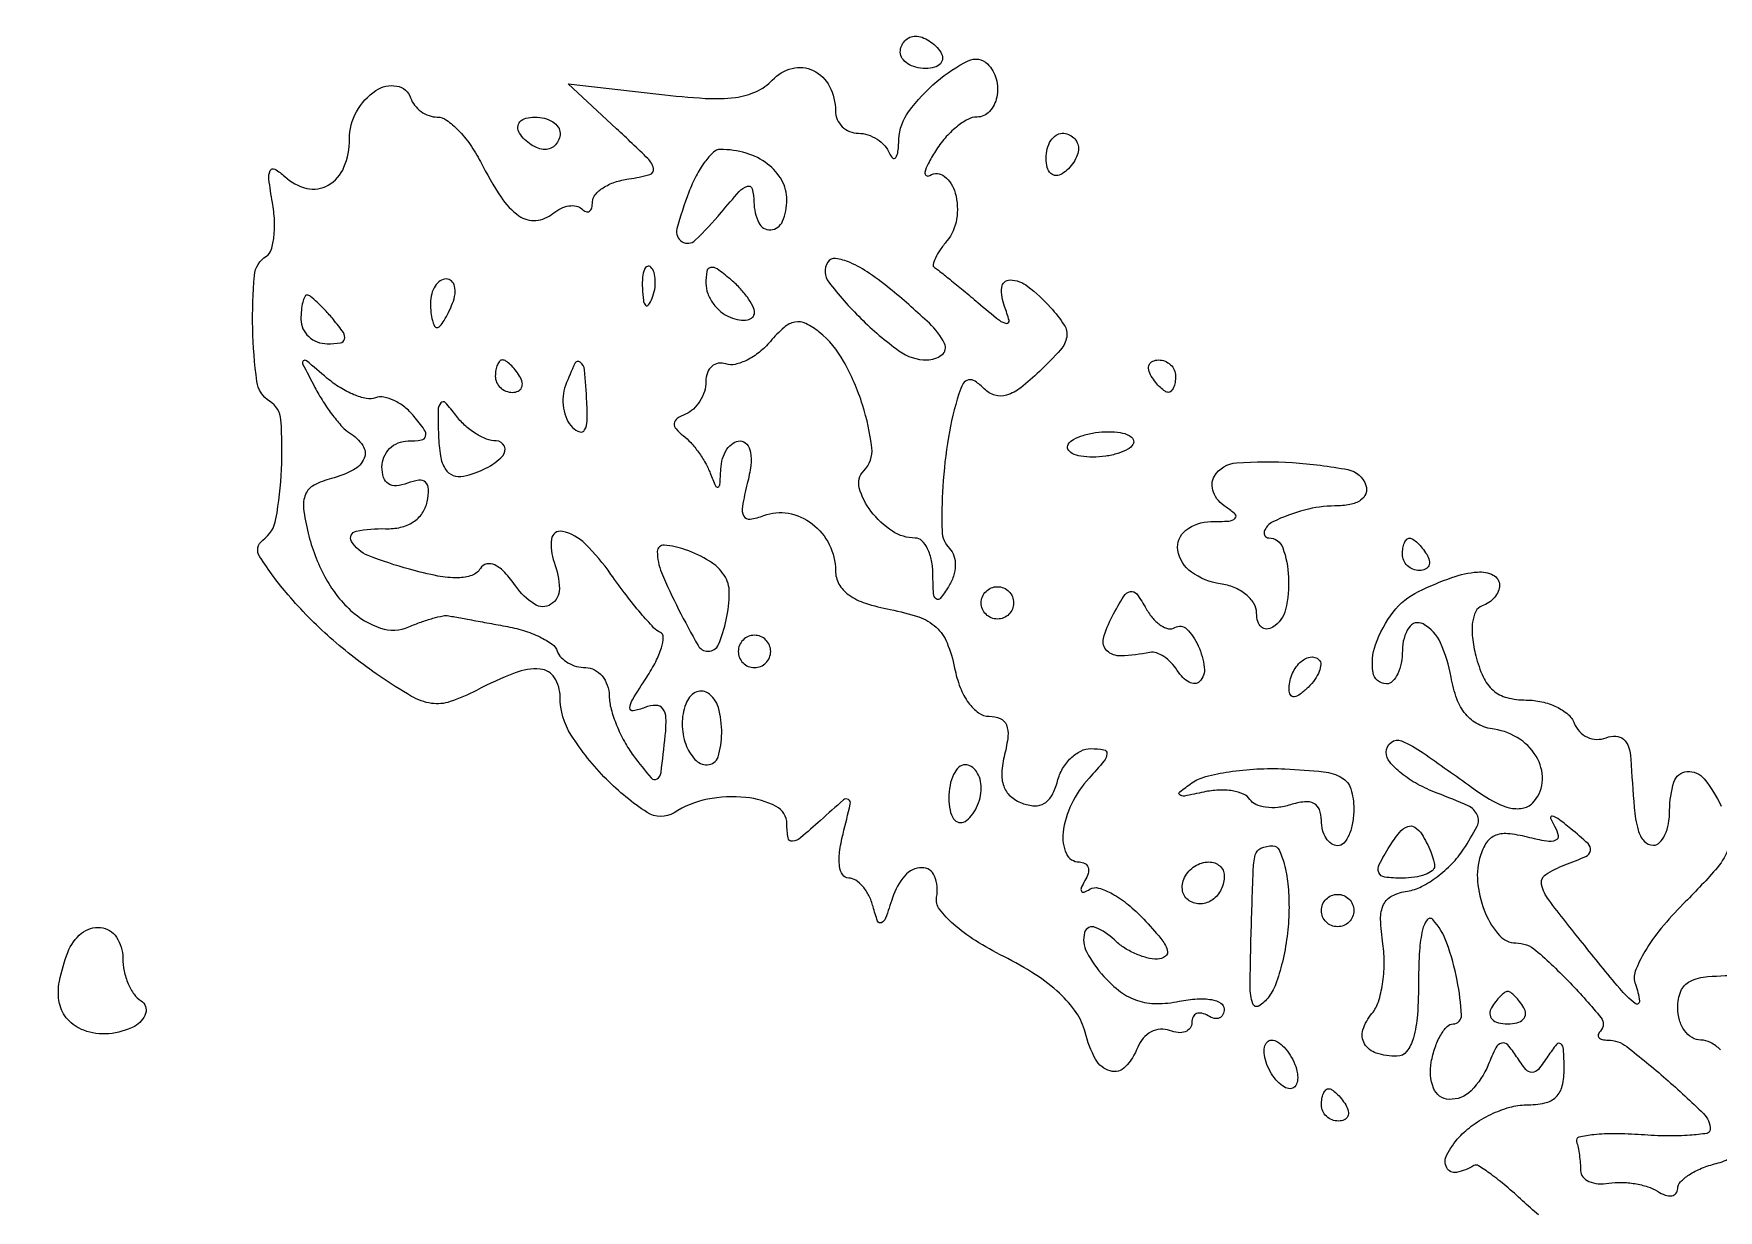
# Model space of a CAD drawing. Extents: x 0 to 4160, y 0 to 3120.
# Drawn here: x 397.5 to 501.5, y 2920.5 to 2993.1 of the extents above; entities that cross this region are included whole.
import ezdxf

# ---------------------------------------------------------------- set-up
doc = ezdxf.new("R2010")
doc.units = 0

msp = doc.modelspace()

# ---------------------------------------------------------------- linework, layer by layer
for points in [[(4159.499279, 606.274193, 0.000001), (4159.667734, 974.478125, 0.000057)], [(757.647081, 3119.740147, 0.000002), (520.492565, 3119.487217, 0.4139)], [(1964.75, 0.149832, 0.000016), (2717.930904, 0.232101, 0.000028), (3351.473438, 0.357111)], [(490.411793, 2920.209282, -0.018227), (489.419436, 2921.075686, 0.012417), (488.400065, 2921.986757, 0.019344), (487.473703, 2922.71442, 0.014247), (486.695209, 2923.245494, 0.284222), (486.419436, 2923.25, -0.08382), (485.341619, 2922.831642, -0.334179), (484.740048, 2923.116336, -0.246577), (484.739854, 2923.911039, -0.063159), (485.5, 2925, -0.05554), (486.365327, 2925.765508, -0.041195), (487.467142, 2926.4125, -0.042002), (488.624949, 2926.854474, -0.070292), (489.654988, 2927, 0.051457), (490.78588, 2927.116693, 0.141522), (491.487822, 2927.488238, 0.146704), (491.86871, 2928.166834, 0.056797), (491.984687, 2929.25, 0.011338), (491.949322, 2930.449281, 0.222344), (491.779918, 2930.767092, 0.405719), (491.515671, 2930.733257, 0.022927), (490.984687, 2930, -0.025482), (490.394864, 2929.194186, -0.222448), (490.006131, 2929.006302, -0.229776), (489.621013, 2929.187261, -0.027148), (489.051352, 2929.975928, 0.035265), (488.507228, 2930.704065, 0.292117), (488.129805, 2930.816742, 0.209823), (487.775698, 2930.523325, 0.019982), (487.301352, 2929.475928, -0.099569), (486.240764, 2927.870371, -0.211767), (484.88157, 2927.341358, -0.298833), (483.9216, 2928.03684, -0.138867), (483.781752, 2929.63864, -0.034781), (484.020728, 2930.542734, -0.048198), (484.365657, 2931.306351, -0.058131), (484.757348, 2931.836049, -0.207385), (485.135629, 2932, 0.429667), (485.64815, 2932.540145, 0.035303), (485.382514, 2934.68801, 0.037419), (484.747694, 2936.995879, 0.100019), (483.870892, 2938.45, 0.474471), (483.530877, 2938.430524, 0.100171), (483.245792, 2937.805398, 0.041375), (483.057076, 2936.517455, 0.015698), (483, 2934.7, -0.016978), (482.927266, 2932.558551, -0.052178), (482.679078, 2931.13125, -0.093633), (482.261504, 2930.295055, -0.234388), (481.666667, 2930, -0.075731), (480.390028, 2930.194477, -0.187383), (479.662066, 2930.774554, -0.212312), (479.567901, 2931.634236, -0.096148), (480.12352, 2932.648832, 0.095849), (480.518079, 2933.368311, 0.038894), (480.776997, 2934.460594, 0.036663), (480.879522, 2935.71259, 0.038555), (480.794784, 2936.94487, -0.028263), (480.658211, 2938.471591, -0.11785), (480.842112, 2939.369974, -0.170537), (481.36628, 2939.90585, -0.077254), (482.315341, 2940.204029, 0.081373), (483.173491, 2940.481385, 0.041263), (484.139433, 2941.083585, 0.039568), (485.057579, 2941.887312, 0.047226), (485.779048, 2942.782644, 0.026587), (486.612028, 2944.201933, 0.233637), (486.625137, 2944.909274, 0.179238), (486.06225, 2945.461216, 0.014988), (484.143647, 2946.251881, -0.034855), (482.940366, 2946.804614, -0.044196), (481.923446, 2947.483473, -0.050568), (481.215053, 2948.181473, -0.17468), (481, 2948.778255, -0.233375), (481.299994, 2949.385979, -0.266858), (481.935249, 2949.47042, -0.054533), (483.28064, 2948.738275, -0.005503), (486.256866, 2946.621007, 0.026512), (487.554713, 2945.777496, 0.067473), (488.591926, 2945.352873, 0.104678), (489.409126, 2945.315882, 0.156775), (490.039648, 2945.639648, 0.173376), (490.634094, 2946.895613, 0.14561), (490.353775, 2948.349513, 0.124695), (489.258356, 2949.579077, 0.113739), (487.671879, 2950.191529, -0.083665), (486.673195, 2950.510176, -0.101461), (485.909107, 2951.125574, -0.085683), (485.362123, 2952.081806, -0.044222), (485.006431, 2953.417502, 0.063533), (484.355819, 2955.52998, 0.161163), (483.280275, 2956.695572, 0.399043), (482.396324, 2956.466672, 0.140424), (482, 2955.083333, -0.045473), (481.927326, 2954.285895, -0.065379), (481.709713, 2953.611979, -0.085381), (481.389361, 2953.156791, -0.199378), (481.01179, 2953, -0.369198), (480.186742, 2953.705358, -0.123483), (480.340314, 2955.414279, -0.080491), (481.432789, 2957.433283, -0.116794), (483, 2958.704896, -0.026135), (485.062184, 2959.569133, -0.067364), (486.638297, 2959.905183, -0.135677), (487.610293, 2959.714049, -0.284019), (488, 2959.083333, -0.105356), (487.919623, 2958.706111, -0.070311), (487.684077, 2958.33063, -0.066196), (487.335631, 2958.01378, -0.071118), (486.924517, 2957.808172, 0.198051), (486.534797, 2957.4713, 0.085365), (486.330323, 2956.802348, 0.060453), (486.325095, 2955.863408, 0.03269), (486.532925, 2954.724839, 0.045589), (486.988217, 2953.42544, 0.106065), (487.600847, 2952.601709, 0.117341), (488.453893, 2952.150675, 0.063273), (489.639793, 2952, -0.055043), (490.607434, 2951.893152, -0.057581), (491.512986, 2951.577923, -0.064144), (492.225192, 2951.113205, -0.125183), (492.614144, 2950.563142, 0.097642), (492.932703, 2950.056244, 0.097606), (493.419866, 2949.708117, 0.098266), (493.999793, 2949.572355, 0.100452), (494.582759, 2949.670131, -0.102601), (495.181873, 2949.767998, -0.168776), (495.654344, 2949.580949, -0.139197), (495.969182, 2949.103343, -0.062335), (496.106299, 2948.356989, 0.005817), (496.312598, 2945.363832, 0.043915), (496.549745, 2943.967438, 0.121695), (496.920772, 2943.285357, 0.212327), (497.5, 2943.032254, 0.201154), (497.88218, 2943.19541, 0.083879), (498.20625, 2943.666134, 0.064305), (498.426491, 2944.360528, 0.044705), (498.5, 2945.181048, -0.075896), (498.767925, 2946.935963, -0.304749), (499.57213, 2947.581223, -0.249599), (500.634584, 2947.126199, -0.060687), (501.675393, 2945.450203, -0.056235)], [(502.096612, 2942.759903, -0.090453), (501.335789, 2941.516932, -0.013929), (499.33883, 2939.405497, 0.024301), (497.977416, 2937.904904, 0.037652), (496.97161, 2936.474808, 0.043944), (496.380288, 2935.250197, 0.184146), (496.382052, 2934.446771, -0.061521), (496.639609, 2933.410121, -0.668244), (496.372372, 2933.2595, -0.053303), (495.415625, 2934.189922, -0.003974), (493.111078, 2937.011403, -0.005718), (491.037213, 2939.653365, -0.108693), (490.595082, 2940.598542, -0.313192), (490.847905, 2941.220613, -0.055914), (492.031627, 2941.815996, 0.015534), (493.331696, 2942.343385, 0.253484), (493.609765, 2942.703272, 0.252271), (493.460848, 2943.133962, 0.015403), (492.395955, 2944.054594, 0.009814), (491.597153, 2944.677675, 0.122949), (491.24658, 2944.825127, 0.579818), (491.14836, 2944.702006, 0.040989), (491.39183, 2944.209918, -0.082359), (491.619661, 2943.634568, -0.364861), (491.461937, 2943.336727, -0.140926), (490.910894, 2943.27917, -0.017494), (489.71984, 2943.53418, 0.038933), (488.489271, 2943.74298, 0.128198), (487.683611, 2943.609031, 0.157056), (487.141187, 2943.122309, 0.068137), (486.766813, 2942.216295, 0.095269), (486.658825, 2940.577848, 0.070377), (487.135255, 2938.820001, 0.078728), (487.993386, 2937.458309, 0.216108), (489.004236, 2937, -0.180594), (490.244746, 2936.536837, -0.022757), (492.355303, 2934.530132, -0.019625), (494.267552, 2932.375478, -0.385569), (494.227273, 2931.560606, 0.118212), (494.096687, 2931.347647, 0.255852), (494.131159, 2931.164678, 0.167002), (494.334477, 2931.039276, 0.055486), (494.687311, 2931, -0.166564), (495.847428, 2930.602504, -0.014775), (498.267108, 2928.606505, -0.013575), (500.580955, 2926.466281, -0.201984), (501, 2925.47128, -0.370395), (500.801364, 2925.239926, -0.019341), (499.751562, 2925.120566, -0.022923), (498.379503, 2925.081182, -0.013735), (496.75, 2925.153922, 0.015723), (495.137425, 2925.219482, 0.028678), (493.821875, 2925.156089, 0.032366), (492.89676, 2924.997096, 0.442282), (492.75, 2924.730391, -0.032792), (492.84605, 2924.375369, -0.015036), (492.926562, 2923.902338, -0.014818), (492.981747, 2923.397527, -0.019816), (493, 2922.937142, 0.175109), (493.137964, 2922.555283, 0.115639), (493.514063, 2922.271069, 0.087182), (494.080473, 2922.130684, 0.058086), (494.75, 2922.162183, -0.047028), (495.511684, 2922.214874, -0.03476), (496.353125, 2922.135195, -0.035473), (497.144636, 2921.94584, -0.063705), (497.75, 2921.666025, 0.054649), (498.229216, 2921.433931, 0.119133), (498.632812, 2921.391525, 0.190961), (498.895311, 2921.538299, 0.172578), (499, 2921.832575, -0.194873), (499.164843, 2922.239463, -0.056148), (499.699274, 2922.679449, -0.047385), (500.4692, 2923.082139, -0.035338), (501.380508, 2923.380653, 0.066588), (502.330063, 2923.758691, 0.054994)], [(501.632214, 2930.408235, 0.069881), (501.028038, 2930.850414, 0.123691), (500.432612, 2931, -0.138398), (499.886303, 2931.154169, -0.100111), (499.42083, 2931.5875, -0.085796), (499.107421, 2932.235624, -0.069923), (499, 2933, -0.094959), (499.195784, 2934.021586, -0.184152), (499.75, 2934.625, -0.098846), (500.849164, 2934.925179, -0.017388), (503, 2935, 0.023598)]]:
    msp.add_lwpolyline(points, format="xyb")
for points in [[(453.5, 2992, -0.139169), (453.607943, 2991.620352, -0.191142), (453.478525, 2991.29375, -0.138808), (453.110654, 2991.073267, -0.066118), (452.559017, 2991, -0.062283), (451.962904, 2991.074545, -0.080552), (451.457961, 2991.29375, -0.097988), (451.120018, 2991.618621, -0.153634), (451, 2992, -0.092995), (451.071618, 2992.381732, -0.096318), (451.276414, 2992.70625, -0.099231), (451.581949, 2992.923444, -0.105429), (451.940983, 2993, -0.089642), (452.346558, 2992.926698, -0.053229), (452.7871, 2992.70625, -0.051032), (453.193797, 2992.382515, -0.06081)], [(447, 2988.377555, 0.101936), (447.108295, 2987.851884, 0.098581), (447.416146, 2987.404657, 0.097236), (447.875952, 2987.105021, 0.096214), (448.416667, 2987, -0.080074), (448.995939, 2986.906632, -0.064399), (449.565351, 2986.632812, -0.065245), (450.039141, 2986.227909, -0.087674), (450.337719, 2985.75, 0.115515), (450.534608, 2985.470406, 0.457191), (450.717133, 2985.494341, 0.115052), (450.860057, 2985.881458, 0.021908), (450.921053, 2986.63499, -0.151564), (451.517319, 2988.332482, -0.056935), (453.258887, 2990.193013, -0.060714), (455.200484, 2991.474504, -0.322398), (456.385381, 2991.281285, -0.131654), (456.919906, 2990.355456, -0.114456), (456.957936, 2989.233193, -0.135966), (456.511956, 2988.342734, -0.212149), (455.740547, 2988, 0.125619), (455.164792, 2987.853029, 0.046431), (454.464961, 2987.381761, 0.042361), (453.762708, 2986.700647, 0.03946), (453.166722, 2985.895357, 0.018379), (452.722052, 2985.121407, 0.064915), (452.523103, 2984.584879, 0.317084), (452.602416, 2984.391195, 0.287985), (452.821391, 2984.389613, -0.31877), (453.737743, 2984.331255, -0.160097), (454.397823, 2983.307136, -0.102743), (454.479184, 2981.689527, -0.135371), (453.874752, 2980.349086, 0.02361), (453.45844, 2979.796324, 0.039842), (453.170973, 2979.29269, 0.049924), (453.031548, 2978.897602, 0.328067), (453.107499, 2978.715177, -0.032287), (453.358402, 2978.541, -0.002047), (454.058282, 2977.980256, -0.003001), (454.886119, 2977.303155, -0.002227), (455.793034, 2976.54541, 0.005705), (457.117776, 2975.454122, 0.134046), (457.558978, 2975.261754, 0.537256), (457.7158, 2975.437187, 0.027466), (457.436046, 2976.306067, -0.11219), (457.267241, 2977.478781, -0.397463), (457.781186, 2977.942132, -0.162385), (458.884129, 2977.545868, -0.042114), (460.282159, 2976.240712, -0.038561), (461.121566, 2975.155748, -0.190767), (461.275343, 2974.413886, -0.140806), (460.896661, 2973.634705, -0.018093), (459.592542, 2972.285316, -0.025968), (458.440632, 2971.286468, -0.08948), (457.568926, 2970.828269, -0.148748), (456.847241, 2970.820959, -0.125705), (456.188179, 2971.211821, 0.044766), (455.626366, 2971.68113, 0.20061), (455.215903, 2971.768828, 0.219686), (454.889662, 2971.536919, 0.053664), (454.618036, 2970.917217, 0.035313), (453.973117, 2968.226829, 0.026083), (453.629236, 2965.183591, 0.021062), (453.579102, 2962.4367, 0.192717), (454.040376, 2961.359624, -0.121121), (454.31485, 2960.906195, -0.083046), (454.397689, 2960.307751, -0.07293), (454.280669, 2959.641095, -0.061179), (453.973672, 2958.991641, -0.02442), (453.473343, 2958.279737, -0.416554), (453.216276, 2958.248748, -0.215461), (453.050322, 2958.569908, -0.011427), (453.015313, 2959.75, 0.045635), (452.930633, 2960.611213, 0.065276), (452.689766, 2961.339063, 0.084953), (452.339116, 2961.830801, 0.197989), (451.928571, 2962, -0.147363), (450.514522, 2962.426009, -0.082935), (449.192452, 2963.659455, -0.095727), (448.472165, 2965.09984, -0.270906), (448.74642, 2966.14642, 0.229055), (449.243978, 2967.575422, 0.048729), (448.672403, 2970.222474, 0.049163), (447.503319, 2972.924934, 0.095762), (446, 2974.718904, 0.056707), (445.16764, 2975.251347, 0.162528), (444.496054, 2975.341576, 0.135699), (443.827273, 2975.01153, 0.035053), (442.980051, 2974.142221, -0.047567), (442.307447, 2973.485725, -0.052924), (441.545259, 2972.994529, -0.059956), (440.811295, 2972.729146, -0.138101), (440.230051, 2972.75665, 0.12064), (439.761705, 2972.794967, 0.142608), (439.361327, 2972.605599, 0.12679), (439.093319, 2972.208306, 0.085515), (439, 2971.666667, -0.075915), (438.906642, 2971.055324, -0.063562), (438.632812, 2970.458301, -0.065342), (438.227949, 2969.965235, -0.092097), (437.75, 2969.659464, 0.053897), (437.229029, 2969.379471, 0.217842), (437.047868, 2969.07791, 0.211757), (437.155232, 2968.737307, 0.051032), (437.600056, 2968.326131, -0.049024), (438.062885, 2967.901736, -0.026947), (438.544701, 2967.302051, -0.026611), (438.972163, 2966.63478, -0.038221), (439.271109, 2966, 0.010258), (439.586343, 2965.220374, 0.403256), (439.743056, 2965.154225, 0.289553), (439.864413, 2965.317253, 0.007783), (439.921053, 2966.25, -0.061023), (440.033837, 2966.919157, -0.076969), (440.302404, 2967.485938, -0.092752), (440.679415, 2967.86619, -0.152339), (441.108408, 2968, -0.222795), (441.519094, 2967.807444, -0.131894), (441.749947, 2967.306283, -0.074308), (441.767256, 2966.483939, -0.02966), (441.557611, 2965.373519, 0.016493), (441.250937, 2963.955031, 0.165077), (441.338721, 2963.363246, 0.322176), (441.724635, 2963.165768, 0.05406), (442.575951, 2963.390772, -0.137839), (444.094558, 2963.531577, -0.119066), (445.561914, 2962.878914, -0.113386), (446.620999, 2961.594291, -0.116436), (447, 2959.988846, 0.129003), (447.216174, 2959.16493, 0.11046), (447.818084, 2958.496667, 0.076414), (448.855922, 2957.975953, 0.031774), (450.379543, 2957.588576, -0.035241), (452.138915, 2957.128265, -0.103149), (453.213853, 2956.495664, -0.112762), (453.89209, 2955.522623, -0.046723), (454.354543, 2953.977285, 0.042165), (454.701149, 2952.779486, 0.064377), (455.213959, 2951.828468, 0.082069), (455.83219, 2951.212066, 0.156291), (456.494052, 2951, -0.10396), (457.170845, 2950.857744, -0.195999), (457.552879, 2950.463251, -0.124453), (457.648352, 2949.75839, -0.033238), (457.444661, 2948.635535, 0.044662), (457.268021, 2947.517086, 0.103005), (457.384482, 2946.677983, 0.12728), (457.800334, 2946.065409, 0.088932), (458.51815, 2945.631409, 0.080786), (459.294325, 2945.469876, 0.151376), (459.908736, 2945.631029, 0.133472), (460.375184, 2946.133295, 0.056883), (460.709172, 2946.995874, -0.067502), (461.024595, 2947.761966, -0.068698), (461.531203, 2948.411288, -0.075314), (462.144381, 2948.849702, -0.118137), (462.771619, 2949, -0.042303), (463.56086, 2948.933106, -0.383663), (463.757924, 2948.683855, -0.158916), (463.58004, 2948.237049, -0.010371), (462.654988, 2947.171259, 0.070207), (461.564914, 2945.562001, 0.08532), (461.053595, 2943.816534, 0.13475), (461.253423, 2942.521926, 0.295628), (462.059017, 2942, -0.132745), (462.403738, 2941.906838, -0.19028), (462.59735, 2941.660863, -0.143226), (462.599686, 2941.287383, -0.068937), (462.404508, 2940.845492, 0.030958), (462.176704, 2940.420122, 0.238874), (462.185284, 2940.201216, 0.370518), (462.346753, 2940.141728, 0.049262), (462.700132, 2940.314671, -0.214313), (463.246443, 2940.386836, -0.053879), (464.094247, 2940.029829, -0.045313), (465.066863, 2939.369017, -0.032327), (466.028954, 2938.46918, -0.01503), (467.083148, 2937.277197, -0.091307), (467.48502, 2936.562048, -0.317615), (467.370955, 2936.173031, -0.169213), (466.874314, 2936, -0.065733), (466.223509, 2936.08593, -0.039107), (465.485476, 2936.347604, -0.038485), (464.777911, 2936.730329, -0.053209), (464.216667, 2937.183333, 0.100357), (463.041452, 2937.962322, 0.445255), (462.38271, 2937.642086, 0.194521), (462.508417, 2936.434693, 0.061974), (463.566485, 2934.926535, 0.048991), (464.604539, 2933.983772, 0.080675), (465.654694, 2933.439153, 0.080451), (466.825342, 2933.253998, 0.048464), (468.227021, 2933.395404, -0.031575), (469.326534, 2933.543926, -0.060658), (470.213649, 2933.499507, -0.09396), (470.794116, 2933.281966, -0.261972), (471, 2932.915983, -0.11258), (470.921319, 2932.570968, -0.184076), (470.70625, 2932.367256, -0.158321), (470.382221, 2932.341222, -0.080098), (470, 2932.5, 0.079467), (469.617748, 2932.659353, 0.157566), (469.29375, 2932.63462, 0.184509), (469.078784, 2932.43288, 0.113538), (469, 2932.090402, -0.155202), (468.889343, 2931.742497, -0.152206), (468.597281, 2931.519174, -0.113676), (468.153512, 2931.463713, -0.066186), (467.629042, 2931.588855, 0.112844), (467.060188, 2931.669989, 0.100215), (466.485242, 2931.502897, 0.094184), (465.992611, 2931.112279, 0.086758), (465.660427, 2930.557471, -0.099067), (464.893797, 2929.345199, -0.278606), (463.96415, 2929.091931, -0.202412), (463.061071, 2929.817567, -0.062227), (462.415239, 2931.481693, 0.089718), (461.866505, 2932.694586, 0.054289), (460.833315, 2933.891072, 0.044607), (459.338978, 2935.052939, 0.027141), (457.393377, 2936.160352, -0.024241), (455.639511, 2937.145215, -0.040944), (454.289922, 2938.154186, -0.050497), (453.424914, 2939.090049, -0.206813), (453.24719, 2939.824915, 0.136888), (453.114936, 2941.12345, 0.311993), (452.337116, 2941.646913, 0.216253), (451.278502, 2941.150569, 0.099482), (450.521328, 2939.790892, -0.008732), (450.090322, 2938.521236, -0.20344), (449.837205, 2938.247414, -0.437278), (449.603134, 2938.346703, -0.021056), (449.320679, 2939.25, 0.051944), (449.065094, 2939.91936, 0.060292), (448.686573, 2940.485938, 0.070008), (448.248841, 2940.871089, 0.146484), (447.818268, 2941, -0.255181), (447.449356, 2941.201392, -0.111192), (447.251851, 2941.742582, -0.064986), (447.253001, 2942.60337, -0.028703), (447.466575, 2943.722846, 0.004629), (447.914035, 2945.578258, 0.323768), (447.796748, 2945.856562, 0.326565), (447.49707, 2945.830854, 0.004673), (446.074983, 2944.567859, -0.009016), (444.842707, 2943.492436, -0.149222), (444.347107, 2943.281001, -0.395234), (444.074088, 2943.486745, -0.043081), (444, 2944.345012, 0.281318), (443.334296, 2945.434561, 0.09374), (441.464497, 2945.986303, 0.074882), (439.093716, 2945.8689, 0.091505), (437.036497, 2945.043718, -0.29385), (435.369711, 2945.056454, -0.053349), (432.859584, 2947.110695, -0.052476), (430.685105, 2949.835753, -0.143125), (430, 2952.180108, 0.142249), (429.652229, 2953.377772, 0.23555), (428.77029, 2953.909944, 0.1137), (427.220744, 2953.681819, 0.027078), (424.832145, 2952.59576, -0.03742), (423.215623, 2951.900689, -0.120335), (422.057644, 2951.794138, -0.095161), (420.828796, 2952.225388, -0.01846), (418.832145, 2953.488836, -0.031074), (415.812997, 2955.847639, -0.034285), (413.21389, 2958.491291, -0.033791), (411.455507, 2960.849038, -0.39754), (411.646288, 2961.876885, 0.194386), (412.458507, 2963.183087, 0.030852), (412.798278, 2966.241498, 0.029597), (412.767024, 2969.299245, 0.241493), (412.066762, 2970.458739, -0.225014), (411.276913, 2971.678716, -0.02738), (411.024293, 2974.945996, -0.027075), (411.128105, 2978.217899, -0.237143), (411.865891, 2979.417116, 0.182375), (412.167085, 2979.808068, 0.045758), (412.333131, 2980.609889, 0.040677), (412.365052, 2981.624943, 0.03136), (412.240563, 2982.726133, -0.011443), (412.020651, 2984.158075, -0.143575), (412.104691, 2984.693455, -0.443406), (412.395725, 2984.781948, -0.053735), (412.996527, 2984.328145, 0.13136), (414.355426, 2983.598, 0.191076), (415.686248, 2983.793391, 0.165523), (416.655492, 2984.899945, 0.098132), (417, 2986.638374, -0.125972), (417.432192, 2988.326575, -0.119767), (418.627786, 2989.636897, -0.191934), (419.913012, 2989.915532, -0.277642), (420.773363, 2989.17991, 0.087182), (421.017199, 2988.728948, 0.069566), (421.417642, 2988.346599, 0.069502), (421.908008, 2988.088435, 0.086671), (422.414354, 2988, -0.15695), (422.990594, 2987.814549, -0.044619), (423.71189, 2987.192187, -0.040234), (424.445088, 2986.302539, -0.033253), (425.079426, 2985.25, 0.025155), (426.356461, 2983.05134, 0.093705), (427.458076, 2981.900075, 0.178443), (428.500384, 2981.614525, 0.152914), (429.558471, 2982.048526, -0.060823), (430.037891, 2982.356651, -0.074168), (430.546674, 2982.514965, -0.088005), (431.00528, 2982.504895, -0.148039), (431.342009, 2982.324657, 0.102014), (431.592656, 2982.159698, 0.246636), (431.806715, 2982.182229, 0.185531), (431.953248, 2982.389487, 0.062211), (432, 2982.763782, -0.179368), (432.164365, 2983.20722, -0.07404), (432.656078, 2983.632488, -0.060175), (433.378793, 2983.977197, -0.045716), (434.233458, 2984.180449, 0.030194), (435.539483, 2984.448567, 0.406824), (435.765861, 2984.83037, 0.141587), (435.419162, 2985.437502, 0.00522), (433.483458, 2987.278013), (430.5, 2990.056026), (436.098584, 2989.408127, 0.013477), (438.959012, 2989.155004, 0.046333), (440.819928, 2989.213252, 0.074156), (442.11739, 2989.575035, 0.101815), (443.098584, 2990.279828, -0.14492), (444.318943, 2991.008033, -0.177796), (445.631078, 2990.874059, -0.16177), (446.632288, 2989.894578, -0.119465)], [(430, 2987, -0.092995), (429.928382, 2986.618268, -0.096318), (429.723586, 2986.29375, -0.099231), (429.418051, 2986.076556, -0.105429), (429.059017, 2986, -0.089642), (428.653442, 2986.073302, -0.053229), (428.2129, 2986.29375, -0.051032), (427.806203, 2986.617485, -0.06081), (427.5, 2987, -0.139169), (427.392057, 2987.379648, -0.191142), (427.521475, 2987.70625, -0.138808), (427.889346, 2987.926733, -0.066118), (428.440983, 2988, -0.062283), (429.037096, 2987.925455, -0.080552), (429.542039, 2987.70625, -0.097988), (429.879982, 2987.381379, -0.153634)], [(437.947271, 2983.361312, 0.025941), (437.216286, 2981.090657, 0.328467), (437.526386, 2980.303202, 0.345175), (438.3449, 2980.388489, 0.026962), (439.941727, 2982.108337, -0.009541), (441.056804, 2983.396517, -0.133627), (441.567233, 2983.725518, -0.434301), (441.86178, 2983.559761, -0.054996), (441.966731, 2982.75, 0.104709), (442.263261, 2981.470104, 0.310622), (443.000325, 2981.036138, 0.283668), (443.733934, 2981.563234, 0.09906), (444, 2982.893011, 0.128174), (443.687283, 2984.09286, 0.103661), (442.810283, 2985.099865, 0.09031), (441.483213, 2985.769931, 0.071985), (439.893462, 2986, 0.192867), (439.463922, 2985.82791, 0.043325), (438.932796, 2985.224885, 0.038881), (438.400481, 2984.371606, 0.029189)], [(462, 2986.059017, -0.089642), (461.926698, 2985.653442, -0.053229), (461.70625, 2985.2129, -0.051032), (461.382515, 2984.806203, -0.06081), (461, 2984.5, -0.139169), (460.620352, 2984.392057, -0.191142), (460.29375, 2984.521475, -0.138808), (460.073267, 2984.889346, -0.066118), (460, 2985.440983, -0.062283), (460.074545, 2986.037096, -0.080552), (460.29375, 2986.542039, -0.097988), (460.618621, 2986.879982, -0.153634), (461, 2987, -0.092995), (461.381732, 2986.928382, -0.096318), (461.70625, 2986.723586, -0.099231), (461.923444, 2986.418051, -0.105429)], [(435.078947, 2977.416667, 0.018894), (435.137993, 2976.670344, 0.168741), (435.279315, 2976.37858, 0.470617), (435.461564, 2976.395823, 0.054073), (435.683114, 2976.8125, 0.051402), (435.839148, 2977.359369, 0.05415), (435.876576, 2977.916927, 0.060344), (435.797407, 2978.402231, 0.126455), (435.604167, 2978.729167, 0.296942), (435.385309, 2978.77538, 0.208169), (435.200665, 2978.592839, 0.077125), (435.089945, 2978.112848, 0.028489)], [(439, 2977.729434, 0.089319), (439.112071, 2977.107074, 0.066583), (439.440625, 2976.490059, 0.06554), (439.926585, 2975.971713, 0.080255), (440.5, 2975.638374, 0.048206), (441.074722, 2975.479271, 0.088276), (441.559375, 2975.480416, 0.138104), (441.877135, 2975.635061, 0.21403), (442, 2975.90894, 0.120558), (441.89985, 2976.318264, 0.035603), (441.559375, 2976.872234, 0.033474), (441.074068, 2977.461215, 0.030499), (440.5, 2978, 0.019452), (439.692802, 2978.618521, 0.200989), (439.292085, 2978.707386, 0.317246), (439.060911, 2978.472734, 0.040905)], [(446.521569, 2979.0349, 0.31198), (446.584742, 2977.803275, 0.034187), (448.565405, 2975.565014, 0.036833), (450.921596, 2973.562634, 0.159012), (452.646023, 2973, 0.166802), (453.575933, 2973.3191, 0.357495), (453.732772, 2974.010713, 0.089301), (452.795713, 2975.264565, 0.014525), (450.50566, 2977.280483, 0.022467), (449.100655, 2978.343809, 0.047064), (447.904904, 2979.010879, 0.07049), (447.005297, 2979.263786, 0.295837)], [(422, 2976.5, 0.024748), (422.028469, 2975.925176, 0.039339), (422.115447, 2975.440625, 0.046727), (422.241071, 2975.096084, 0.289661), (422.393011, 2975, 0.222225), (422.579329, 2975.087111, 0.030693), (422.839659, 2975.440625, 0.030395), (423.112506, 2975.925442, 0.02136), (423.361626, 2976.5, 0.055937), (423.511135, 2977.074366, 0.100118), (423.483616, 2977.559375, 0.147206), (423.289193, 2977.877514, 0.184534), (422.968615, 2978, 0.152681), (422.599211, 2977.884506, 0.098158), (422.284531, 2977.559375, 0.08088), (422.07223, 2977.073532, 0.062722)], [(414, 2975.5, 0.107348), (414.124301, 2974.927707, 0.099536), (414.476593, 2974.440625, 0.095788), (415.003059, 2974.114059, 0.091307), (415.622445, 2974, 0.035496), (416.434686, 2974.057736, 0.304492), (416.691858, 2974.28931, 0.217533), (416.618371, 2974.689039, 0.020633), (416, 2975.5, 0.013852), (415.495645, 2976.074554, 0.019119), (415.00989, 2976.559375, 0.016008), (414.587584, 2976.925448, 0.172217), (414.377555, 2977, 0.294983), (414.231422, 2976.90557, 0.044235), (414.110907, 2976.559375, 0.037907), (414.027334, 2976.07485, 0.023761)], [(414.859868, 2971.305694, 0.021407), (415.373553, 2970.420578, 0.020906), (415.964852, 2969.575393, 0.021339), (416.545654, 2968.878721, 0.070016), (417.005377, 2968.496677, -0.10414), (417.8127, 2967.727654, -0.250864), (417.900978, 2966.932564, -0.178427), (417.248574, 2966.209608, -0.056995), (415.876219, 2965.677882, 0.057225), (414.806492, 2965.262846, 0.172417), (414.283812, 2964.696006, 0.132722), (414.161145, 2963.822453, 0.028816), (414.43927, 2962.31125, 0.062738), (415.468852, 2959.616327, 0.083044), (417.068284, 2957.538169, 0.106924), (418.911406, 2956.443098, 0.185452), (420.666723, 2956.519813, -0.016165), (421.414158, 2956.816693, -0.018706), (422.143991, 2957.049155, -0.018048), (422.770769, 2957.199124, -0.096077), (423.121333, 2957.201648, 0.000924), (423.508829, 2957.130126, 0.0001), (424.403581, 2956.966871, 0.000123), (425.468988, 2956.77297, 0.000099), (426.613923, 2956.56512, -0.03004), (427.73805, 2956.290687, -0.037092), (428.741841, 2955.897125, -0.040441), (429.505692, 2955.450962, -0.161267), (429.825923, 2955.022231, 0.111128), (430.06186, 2954.63138, 0.069994), (430.482719, 2954.30028, 0.064852), (431.01629, 2954.076381, 0.067047), (431.583333, 2954, -0.122), (432.126153, 2953.865551, -0.098767), (432.593196, 2953.485938, -0.089505), (432.912745, 2952.918487, -0.079206), (433.031803, 2952.25, 0.062288), (433.147977, 2951.440766, 0.029757), (433.485547, 2950.443856, 0.02894), (433.967417, 2949.430463, 0.036476), (434.531803, 2948.55887, 0.010504), (435.615061, 2947.187528, 0.378491), (435.983362, 2947.12901, 0.223937), (436.23436, 2947.525732, 0.005104), (436.493755, 2949.805619, 0.031921), (436.536076, 2950.883024, 0.151585), (436.341119, 2951.46078, 0.245363), (435.920316, 2951.670976, 0.087332), (435.239963, 2951.538588, -0.04658), (434.509808, 2951.333904, -0.485741), (434.30809, 2951.512304, -0.123968), (434.468312, 2952.022364, -0.00725), (435.347937, 2953.408267, 0.026447), (435.906568, 2954.36794, 0.044912), (436.254815, 2955.228543, 0.060082), (436.370203, 2955.882196, 0.315331), (436.187984, 2956.175298, -0.105173), (435.775236, 2956.465766, -0.010789), (434.978284, 2957.36276, -0.013077), (434.070075, 2958.488901, -0.010085), (433.137411, 2959.761758, 0.044025), (431.553234, 2961.641865, 0.143653), (430.13752, 2962.410256, 0.437391), (429.465862, 2961.938092, 0.125615), (429.632287, 2960.515862, -0.086216), (429.955587, 2958.87381, -0.263803), (429.43733, 2957.910219, -0.293539), (428.410165, 2957.920032, -0.095083), (427.267553, 2959.028402, 0.033244), (426.584642, 2959.87727, 0.09084), (425.971804, 2960.338982, 0.171871), (425.467259, 2960.401906, 0.202939), (425.07766, 2960.125656, -0.169883), (424.55179, 2959.699823, -0.083084), (423.692124, 2959.544872, -0.051995), (422.446272, 2959.659001, -0.01854), (420.705699, 2960.070815, -0.026106), (418.148855, 2960.922674, -0.167012), (417.123702, 2961.794546, -0.514573), (417.401963, 2962.425394, -0.06024), (419.218792, 2962.579401, 0.064915), (420.1525, 2962.667313, 0.088089), (420.931151, 2962.995831, 0.098074), (421.490087, 2963.538351, 0.101566), (421.791441, 2964.246493, 0.047453), (421.873967, 2965.029046, 0.209932), (421.696236, 2965.445215, 0.228261), (421.283209, 2965.575014, 0.055573), (420.572649, 2965.389504, -0.068235), (419.893344, 2965.230344, -0.16699), (419.400774, 2965.349339, -0.175703), (419.101164, 2965.739412, -0.076932), (419, 2966.393011, -0.100021), (419.123918, 2967.006277, -0.09817), (419.476593, 2967.527947, -0.09771), (420.003235, 2967.877376, -0.098064), (420.622445, 2968, 0.034999), (421.443877, 2968.05757, 0.311115), (421.697007, 2968.290182, 0.213367), (421.616899, 2968.693517, 0.01906), (420.972359, 2969.533305, 0.051644), (420.403968, 2970.08986, 0.056812), (419.750535, 2970.497874, 0.064411), (419.114147, 2970.705968, 0.13543), (418.599915, 2970.663793, -0.137964), (418.045685, 2970.621111, -0.047157), (417.266294, 2970.855035, -0.042588), (416.411019, 2971.290509, -0.037759), (415.604491, 2971.880488, 0.002791), (414.340569, 2972.948228, 0.351843), (414.146745, 2972.951958, 0.360807), (414.104848, 2972.765359, 0.002844)], [(426, 2972, 0.105053), (426.081062, 2971.618444, 0.099167), (426.311086, 2971.29375, 0.09642), (426.654762, 2971.076123, 0.093332), (427.059017, 2971, 0.108972), (427.413961, 2971.078288, 0.182303), (427.6254, 2971.29375, 0.161196), (427.656512, 2971.6179, 0.082592), (427.5, 2972, 0.029505), (427.231006, 2972.382774, 0.035638), (426.933975, 2972.70625, 0.038439), (426.65171, 2972.934461, 0.151918), (426.440983, 2973, 0.210953), (426.272352, 2972.92554, 0.081139), (426.129539, 2972.70625, 0.061769), (426.032345, 2972.382849, 0.042167)], [(430.335833, 2971.432783, 0.072151), (430.18293, 2970.756502, 0.060791), (430.214613, 2970.022418, 0.062889), (430.417205, 2969.343958, 0.092666), (430.767686, 2968.832314, 0.117084), (431.209489, 2968.560048, 0.358471), (431.51453, 2968.678088, 0.123238), (431.670697, 2969.246929, 0.02013), (431.650468, 2970.398826, 0.008343), (431.50191, 2972.389247, 0.206137), (431.244268, 2972.863375, 0.482536), (430.911605, 2972.784535, 0.018134)], [(468, 2972, -0.042167), (467.967655, 2971.617151, -0.061769), (467.870461, 2971.29375, -0.081139), (467.727648, 2971.07446, -0.210953), (467.559017, 2971, -0.151918), (467.34829, 2971.065539, -0.038439), (467.066025, 2971.29375, -0.035638), (466.768994, 2971.617226, -0.029505), (466.5, 2972, -0.082592), (466.343488, 2972.3821, -0.161196), (466.3746, 2972.70625, -0.182303), (466.586039, 2972.921712, -0.108972), (466.940983, 2973, -0.093332), (467.345238, 2972.923877, -0.09642), (467.688914, 2972.70625, -0.099167), (467.918938, 2972.381556, -0.105053)], [(422.490625, 2968.333493, 0.03264), (422.611384, 2967.073679, 0.098148), (422.91143, 2966.267972, 0.164463), (423.390895, 2965.870128, 0.146809), (424.038261, 2965.821429, 0.06158), (425.423281, 2966.31051, 0.090295), (426.455089, 2967.082848, 0.296589), (426.557195, 2967.672408, 0.299948), (426.060243, 2968, -0.094606), (425.463232, 2968.113982, -0.046969), (424.773912, 2968.465151, -0.044315), (424.104748, 2968.977681, -0.049349), (423.562607, 2969.583493, 0.02726), (422.930099, 2970.356325, 0.450274), (422.634314, 2970.351666, 0.177917), (422.470327, 2969.911642, 0.008722)], [(465.367564, 2967.785714, -0.134223), (465.043326, 2967.483431, -0.044367), (464.43711, 2967.230804, -0.040443), (463.683138, 2967.057979, -0.036137), (462.881966, 2967, -0.037985), (462.148832, 2967.055776, -0.081865), (461.61211, 2967.230804, -0.156102), (461.355567, 2967.488841, -0.262375), (461.367564, 2967.785714, -0.134223), (461.691802, 2968.087998, -0.044367), (462.298018, 2968.340625, -0.040443), (463.051991, 2968.513449, -0.036137), (463.853162, 2968.571429, -0.037985), (464.586296, 2968.515652, -0.081865), (465.123018, 2968.340625, -0.156102), (465.379562, 2968.082588, -0.262375)], [(479.752122, 2965.25, -0.17107), (479.742679, 2964.743407, -0.158898), (479.418336, 2964.336243, -0.100366), (478.765355, 2964.073223, -0.044102), (477.833333, 2963.984687, 0.063884), (475.966055, 2963.732666, 0.046943), (474.005878, 2963.004753, 0.199237), (473.474194, 2962.408346, 0.512159), (473.75, 2962.015313, -0.312812), (474.612023, 2961.401742, -0.075285), (474.971941, 2959.58504, -0.068678), (474.788915, 2957.597843, -0.19965), (474, 2956.5, -0.130668), (473.620043, 2956.385079, -0.189898), (473.29375, 2956.501044, -0.144696), (473.073696, 2956.846948, -0.069912), (473, 2957.371432, 0.139981), (472.830653, 2957.964472, 0.083968), (472.342063, 2958.517236, 0.072386), (471.616544, 2958.947102, 0.062242), (470.760216, 2959.180449, -0.120707), (468.972444, 2959.898588, -0.202077), (468.139147, 2961.258361, -0.273863), (468.63549, 2962.488141, -0.162914), (470.176676, 2963.015313, 0.014498), (471.285714, 2963.054795, 0.174163), (471.672044, 2963.222451, 0.435971), (471.67054, 2963.483213, 0.044571), (471.121885, 2963.903509, -0.073979), (470.644144, 2964.316054, -0.087389), (470.339344, 2964.828629, -0.099395), (470.251545, 2965.359195, -0.130592), (470.393144, 2965.827103, -0.24189), (471.756539, 2966.649114, -0.032382), (475.217773, 2966.660039, -0.031923), (478.635495, 2966.229166, -0.271743)], [(436, 2961.16798, 0.100126), (436.263505, 2959.865312, 0.017844), (437.315584, 2957.600416, 0.012089), (438.519115, 2955.369446, 0.26591), (439.133369, 2955.007802, 0.304753), (439.778049, 2955.429536, 0.047944), (440.256029, 2956.952816, 0.048143), (440.445606, 2958.63797, 0.153059), (440.127432, 2959.712243, 0.10921), (439.219721, 2960.577631, 0.051269), (437.74573, 2961.274306, 0.062456), (436.429656, 2961.560775, 0.4407)], [(483.5, 2961, -0.082592), (483.656512, 2960.6179, -0.161196), (483.6254, 2960.29375, -0.182303), (483.413961, 2960.078288, -0.108972), (483.059017, 2960, -0.093332), (482.654762, 2960.076123, -0.09642), (482.311086, 2960.29375, -0.099167), (482.081062, 2960.618444, -0.105053), (482, 2961, -0.042167), (482.032345, 2961.382849, -0.061769), (482.129539, 2961.70625, -0.081139), (482.272352, 2961.92554, -0.210953), (482.440983, 2962, -0.151918), (482.65171, 2961.934461, -0.038439), (482.933975, 2961.70625, -0.035638), (483.231006, 2961.382774, -0.029505)], [(458, 2958, -0.099038), (457.923658, 2957.618362, -0.097945), (457.70625, 2957.29375, -0.097945), (457.381638, 2957.076342, -0.099038), (457, 2957, -0.099038), (456.618362, 2957.076342, -0.097945), (456.29375, 2957.29375, -0.097945), (456.076342, 2957.618362, -0.099038), (456, 2958, -0.099038), (456.076342, 2958.381638, -0.097945), (456.29375, 2958.70625, -0.097945), (456.618362, 2958.923658, -0.099038), (457, 2959, -0.099038), (457.381638, 2958.923658, -0.097945), (457.70625, 2958.70625, -0.097945), (457.923658, 2958.381638, -0.099038)], [(467.956676, 2956.473224, -0.348152), (468.681557, 2956.388406, -0.08993), (469.398713, 2955.351051, -0.07693), (469.772382, 2954.011058, -0.229873), (469.469166, 2953.135832, -0.196958), (469.186659, 2953.017567, -0.120313), (468.829756, 2953.101869, -0.084679), (468.447787, 2953.386487, -0.052019), (468.103986, 2953.831747, 0.053506), (467.735385, 2954.306208, 0.056769), (467.281148, 2954.681094, 0.063532), (466.813813, 2954.906653, 0.12796), (466.408359, 2954.934365, -0.034549), (464.62009, 2954.723771, -0.205881), (463.75956, 2955.045649, -0.274712), (463.548037, 2955.808223, -0.056504), (464.085578, 2957.159903, -0.014345), (464.797905, 2958.403763, -0.202042), (465.206655, 2958.697619, -0.301042), (465.601536, 2958.548879, -0.028891), (466.182222, 2957.638871, 0.049014), (466.603665, 2957.033501, 0.070989), (467.091506, 2956.603076, 0.093527), (467.566577, 2956.405179, 0.192777)], [(441, 2955, 0.099038), (441.076342, 2954.618362, 0.097945), (441.29375, 2954.29375, 0.097945), (441.618362, 2954.076342, 0.099038), (442, 2954, 0.099038), (442.381638, 2954.076342, 0.097945), (442.70625, 2954.29375, 0.097945), (442.923658, 2954.618362, 0.099038), (443, 2955, 0.099038), (442.923658, 2955.381638, 0.097945), (442.70625, 2955.70625, 0.097945), (442.381638, 2955.923658, 0.099038), (442, 2956, 0.099038), (441.618362, 2955.923658, 0.097945), (441.29375, 2955.70625, 0.097945), (441.076342, 2955.381638, 0.099038)], [(476.183333, 2952.783333, -0.034019), (475.693024, 2952.355562, -0.131573), (475.322581, 2952.204271, -0.290264), (475.093678, 2952.31173, -0.142677), (475, 2952.633333, -0.094783), (475.175276, 2953.54964, -0.102202), (475.674729, 2954.309147, -0.145728), (476.299565, 2954.647242, -0.253202), (476.85, 2954.483333, -0.212536), (476.959631, 2954.197768, -0.080535), (476.867292, 2953.770833, -0.061283), (476.5985, 2953.274266, -0.041736)], [(437.752092, 2951.744256, 0.089583), (437.536962, 2950.5178, 0.084338), (437.756181, 2949.26571, 0.101383), (438.319064, 2948.334468, 0.209236), (439.083333, 2948, 0.326929), (439.749206, 2948.487491, 0.075658), (439.978208, 2949.94481, 0.067624), (439.76853, 2951.546056, 0.19024), (439.104785, 2952.435239, 0.131818), (438.728008, 2952.548269, 0.126059), (438.338155, 2952.460488, 0.10835), (437.994377, 2952.177839, 0.078784)], [(454, 2945.940983, 0.047867), (454.071541, 2945.195401, 0.104212), (454.29375, 2944.66835, 0.181468), (454.621877, 2944.441401, 0.202618), (455, 2944.5, 0.08825), (455.382836, 2944.842344, 0.053305), (455.70625, 2945.359775, 0.051278), (455.925833, 2945.961978, 0.061875), (456, 2946.559017, 0.067639), (455.925146, 2947.109818, 0.08433), (455.70625, 2947.576711, 0.09965), (455.38134, 2947.888931, 0.142666), (455, 2948, 0.195654), (454.618015, 2947.844577, 0.086673), (454.29375, 2947.395164, 0.066561), (454.073608, 2946.729059, 0.0466)], [(479, 2945.282516, -0.041884), (478.926669, 2944.408641, -0.061449), (478.70625, 2943.670489, -0.080743), (478.382431, 2943.169775, -0.211992), (478, 2943, -0.154397), (477.618616, 2943.120645, -0.097848), (477.29375, 2943.46042, -0.08029), (477.074524, 2943.968061, -0.061935), (477, 2944.567388, 0.088118), (476.881779, 2945.232986, 0.191024), (476.541408, 2945.614041, 0.147015), (475.956497, 2945.715827, 0.046956), (475.084157, 2945.52671, -0.050603), (474.307914, 2945.364332, -0.06), (473.559204, 2945.375386, -0.070285), (472.948086, 2945.547785, -0.151627), (472.583161, 2945.865443, 0.156872), (472.198314, 2946.193572, 0.059067), (471.509252, 2946.389339, 0.051072), (470.652778, 2946.438005, 0.042637), (469.749004, 2946.319373, -0.006573), (468.540333, 2946.071099, -0.210842), (468.253464, 2946.137103, -0.493515), (468.251206, 2946.322765, -0.013548), (469, 2946.879074, -0.09042), (469.85661, 2947.273514, -0.025289), (471.307813, 2947.568604, -0.024635), (473.012926, 2947.741028, -0.02366), (474.75, 2947.748336, -0.015755), (477.138277, 2947.569814, -0.105289), (478.264428, 2947.201709, -0.188891), (478.81583, 2946.508123, -0.074715)], [(483.984687, 2941.75, -0.240502), (483.84526, 2941.462558, -0.071932), (483.405513, 2941.220313, -0.054486), (482.759692, 2941.054696, -0.035557), (481.991526, 2941, -0.02997), (480.906419, 2941.0651, -0.27415), (480.546433, 2941.341612, -0.218118), (480.571036, 2941.844725, -0.019972), (481.207162, 2942.960111, -0.029878), (481.825493, 2943.82993, -0.134088), (482.326855, 2944.192788, -0.239489), (482.773159, 2944.143393, -0.106479), (483.200323, 2943.710111, -0.024016), (483.495812, 2943.191754, -0.022363), (483.747964, 2942.635158, -0.022978), (483.926953, 2942.120502, -0.067186)], [(475, 2939.19113, -0.029031), (474.907973, 2937.607459, -0.026671), (474.632812, 2935.998892, -0.027657), (474.231024, 2934.591294, -0.074629), (473.75, 2933.672563, -0.097923), (473.133981, 2933.105248, -0.489534), (472.758321, 2933.247265, -0.076412), (472.60189, 2934.308503, -0.005737), (472.653485, 2937.231434, -0.001457), (472.788222, 2941.435397, -0.048629), (472.920829, 2942.433124, -0.238164), (473.269375, 2942.849518, -0.101912), (474, 2943, -0.289385), (474.386583, 2942.755808, -0.046856), (474.70625, 2941.881144, -0.039413), (474.927559, 2940.650747, -0.0248)], [(471, 2941.166667, -0.108877), (470.811284, 2940.310297, -0.127543), (470.284736, 2939.669079, -0.144342), (469.566741, 2939.412785, -0.153624), (468.844208, 2939.596285, -0.216101), (468.429398, 2940.213724, -0.159804), (468.55481, 2941.037836, -0.132181), (469.184533, 2941.740389, -0.145303), (470.059017, 2942, -0.087308), (470.418314, 2941.936779, -0.094392), (470.723586, 2941.755208, -0.100145), (470.927786, 2941.484563, -0.112153)], [(479, 2939, -0.099038), (478.923658, 2938.618362, -0.097945), (478.70625, 2938.29375, -0.097945), (478.381638, 2938.076342, -0.099038), (478, 2938, -0.099038), (477.618362, 2938.076342, -0.097945), (477.29375, 2938.29375, -0.097945), (477.076342, 2938.618362, -0.099038), (477, 2939, -0.099038), (477.076342, 2939.381638, -0.097945), (477.29375, 2939.70625, -0.097945), (477.618362, 2939.923658, -0.099038), (478, 2940, -0.099038), (478.381638, 2939.923658, -0.097945), (478.70625, 2939.70625, -0.097945), (478.923658, 2939.381638, -0.099038)], [(403, 2936.059017, 0.052536), (403.083678, 2935.264832, 0.048588), (403.331472, 2934.483337, 0.051969), (403.696007, 2933.828556, 0.101694), (404.128416, 2933.420634, -0.348008), (404.407978, 2932.648603, -0.196182), (403.720582, 2931.848572, -0.096486), (402.131111, 2931.389517, -0.114291), (400.585942, 2931.605394, -0.115164), (399.601604, 2932.272657, -0.137121), (399.091938, 2933.268075, -0.100129), (399.090465, 2934.63846, -0.041997), (399.606989, 2936.418213, -0.128612), (400.451416, 2937.595481, -0.202247), (401.625407, 2937.950474, -0.223797), (402.610901, 2937.351932, -0.147213)], [(487.5, 2933, 0.146489), (487.397987, 2932.620597, 0.191582), (487.538811, 2932.29375, 0.134005), (487.925364, 2932.072951, 0.063222), (488.5, 2932, 0.063222), (489.074636, 2932.072951, 0.134005), (489.461189, 2932.29375, 0.191582), (489.602013, 2932.620597, 0.146489), (489.5, 2933, 0.025622), (489.235369, 2933.382847, 0.032351), (488.951311, 2933.70625, 0.033983), (488.686704, 2933.937141, 0.163822), (488.5, 2934, 0.163822), (488.313296, 2933.937141, 0.033983), (488.048689, 2933.70625, 0.032351), (487.764631, 2933.382847, 0.025622)], [(475.361626, 2929.5, -0.049166), (475.519532, 2928.92532, -0.08982), (475.515044, 2928.440625, -0.13955), (475.355341, 2928.122874, -0.209945), (475.075604, 2928, -0.142471), (474.703798, 2928.108138, -0.060245), (474.297997, 2928.440625, -0.052856), (473.922397, 2928.926166, -0.046632), (473.638374, 2929.5, -0.049166), (473.480468, 2930.07468, -0.08982), (473.484956, 2930.559375, -0.13955), (473.644659, 2930.877126, -0.209945), (473.924396, 2931, -0.142471), (474.296202, 2930.891862, -0.060245), (474.702003, 2930.559375, -0.052856), (475.077603, 2930.073834, -0.046632)], [(478.5, 2927, -0.082592), (478.656512, 2926.6179, -0.161196), (478.6254, 2926.29375, -0.182303), (478.413961, 2926.078288, -0.108972), (478.059017, 2926, -0.093332), (477.654762, 2926.076123, -0.09642), (477.311086, 2926.29375, -0.099167), (477.081062, 2926.618444, -0.105053), (477, 2927, -0.042167), (477.032345, 2927.382849, -0.061769), (477.129539, 2927.70625, -0.081139), (477.272352, 2927.92554, -0.210953), (477.440983, 2928, -0.151918), (477.65171, 2927.934461, -0.038439), (477.933975, 2927.70625, -0.035638), (478.231006, 2927.382774, -0.029505)]]:
    msp.add_lwpolyline(points, format="xyb", close=True)

doc.saveas('drawing.dxf')
